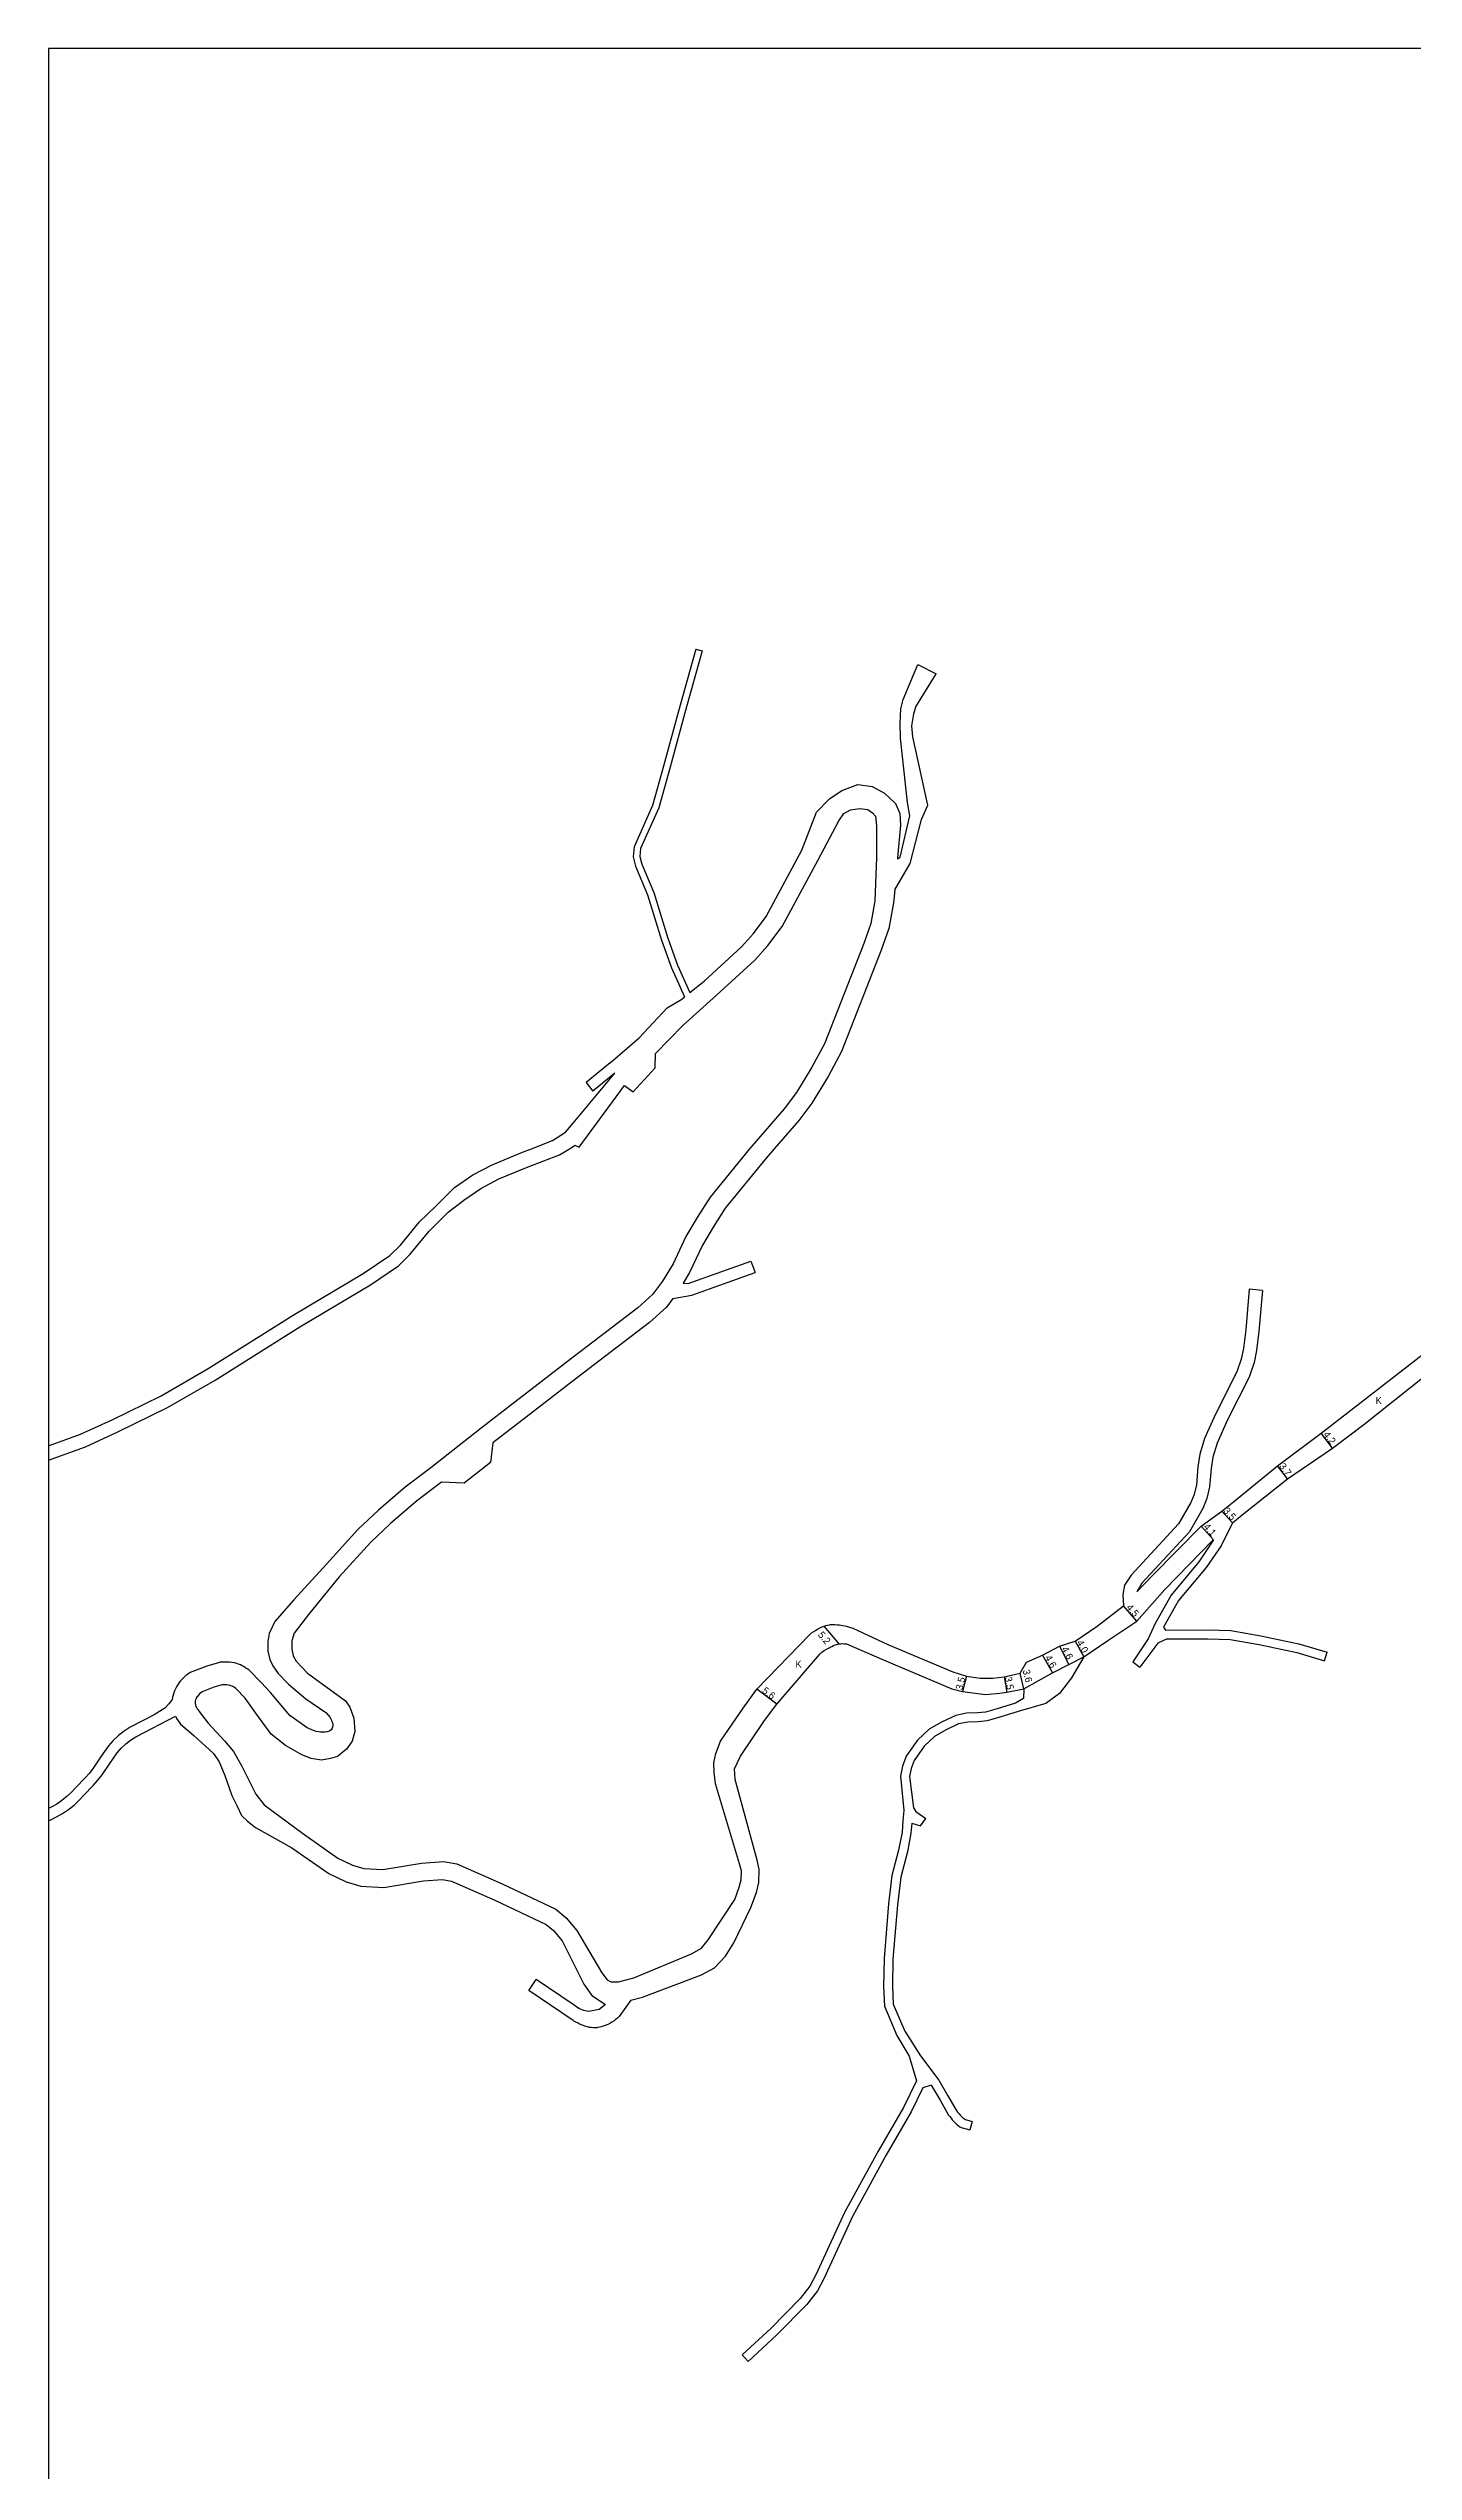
# Model space of a CAD drawing. Header units: metres. Extents: x -24000 to -21600, y -102000 to -99000.
# Drawn here: x -24000 to -23694, y -99543 to -99000 of the extents above; entities that cross this region are included whole.
import ezdxf

# ---------------------------------------------------------------- set-up
doc = ezdxf.new("R2010")
doc.units = ezdxf.units.M
doc.header["$LTSCALE"] = 2.5
for name, color, linetype in [('図郭', 7, 'Continuous'), ('幅員', 7, 'Continuous'), ('舗装', 7, 'Continuous'), ('道路', 7, 'Continuous')]:
    doc.layers.add(name, color=color, linetype=linetype)
doc.styles.get("Standard").update_dxf_attribs({"font": ''})
doc.styles.get('Standard').set_extended_font_data('@MS PGothic')

msp = doc.modelspace()

# ---------------------------------------------------------------- linework, layer by layer
at = {"layer": '図郭'}
msp.add_lwpolyline([(-24000, -99600), (-23200, -99600), (-23200, -99000), (-24000, -99000)], close=True, dxfattribs=at)
at = {"layer": '幅員', "flags": 128}
for points in [[(-23712.03, -99313.85), (-23714.61, -99310.54)], [(-23722.15, -99320.78), (-23724.36, -99317.81)], [(-23734.49, -99330.59), (-23736.84, -99328)], [(-23738.73, -99334.39), (-23741.49, -99331.36)], [(-23755.96, -99352.64), (-23758.91, -99349.24)], [(-23822.69, -99357.76), (-23826.07, -99353.8)], [(-23777.05, -99360.25), (-23774.81, -99364.27)], [(-23773.3, -99358.3), (-23771.17, -99362.38)], [(-23769.79, -99357.14), (-23767.84, -99360.64)], [(-23794.15, -99365.01), (-23795.01, -99368.4)], [(-23785.67, -99365.13), (-23785.06, -99368.58)], [(-23781.29, -99367.8), (-23782.1, -99364.3)], [(-23836.63, -99371.28), (-23841.11, -99367.93)]]:
    msp.add_lwpolyline(points, dxfattribs=at)
at = {"layer": '舗装', "flags": 128}
msp.add_lwpolyline([(-23781.29, -99367.8), (-23774.81, -99364.27), (-23771.17, -99362.38), (-23767.84, -99360.64)], dxfattribs=at)
at = {"layer": '道路', "flags": 128}
for points in [[(-23854.82, -99134.67), (-23858.72, -99148.58), (-23862.1, -99160.94), (-23864.53, -99169.75), (-23868.67, -99179), (-23868.87, -99181.29), (-23868.35, -99183.36), (-23865.65, -99189.77), (-23862.5, -99199.94), (-23860.31, -99206.14), (-23857.33, -99212.67)], [(-23853.38, -99135.08), (-23857.27, -99148.95), (-23860.61, -99161.19), (-23863.11, -99170.26), (-23867.2, -99179.38), (-23867.36, -99181.16), (-23866.92, -99182.89), (-23864.23, -99189.26), (-23861.08, -99199.47), (-23858.92, -99205.58), (-23856.13, -99211.7)], [(-23854.82, -99134.67), (-23853.38, -99135.08)], [(-23809.61, -99181.72), (-23808.99, -99181.38), (-23806.82, -99172.04), (-23807.37, -99169.06), (-23808.95, -99154.64), (-23808.97, -99151.34), (-23808.86, -99148.11), (-23808.31, -99146), (-23805.03, -99138.13)], [(-23805.03, -99138.13), (-23800.89, -99140.22)], [(-23810.22, -99188.68), (-23806.75, -99182.74), (-23804.25, -99172.9), (-23802.76, -99169.65), (-23806.17, -99154.39), (-23806.37, -99151.89), (-23805.97, -99149.17), (-23805.49, -99147.61), (-23800.89, -99140.22)], [(-23856.13, -99211.7), (-23852.99, -99209.17), (-23844.56, -99201.46), (-23841.91, -99198.49), (-23839.03, -99194.62), (-23831.04, -99179.81), (-23827.74, -99171.28), (-23824.86, -99168.29), (-23822.06, -99166.41), (-23818.47, -99165.07), (-23815.31, -99165.51), (-23812.49, -99167.01), (-23810.08, -99169.28), (-23809.06, -99171.54), (-23808.96, -99174.18), (-23809.59, -99181.5), (-23809.61, -99181.72)], [(-23863.85, -99225.39), (-23857.76, -99219.07), (-23850.17, -99212.29), (-23841.57, -99204.41), (-23838.66, -99201.15), (-23835.48, -99196.88), (-23827.42, -99181.95), (-23822.76, -99173.2), (-23821.6, -99171.57), (-23820.11, -99170.75), (-23818.01, -99170.41), (-23816.25, -99170.68), (-23815.23, -99171.43), (-23814.55, -99172.17), (-23814.28, -99174.34), (-23814.34, -99181.39), (-23814.67, -99191.16), (-23815.61, -99196.24), (-23817.17, -99200.72), (-23825.96, -99223.18), (-23828.8, -99228.47), (-23832.25, -99234.1), (-23835.03, -99237.77), (-23842.27, -99246.12), (-23842.77, -99246.72)], [(-23810.22, -99188.68), (-23810.48, -99191.62), (-23811.54, -99197.32), (-23813.23, -99202.18), (-23822.14, -99224.94), (-23825.16, -99230.56), (-23828.78, -99236.47), (-23831.76, -99240.41), (-23837.24, -99246.72)], [(-23867.56, -99221.85), (-23861.23, -99215.12), (-23857.96, -99213.18), (-23857.33, -99212.67)], [(-23874.01, -99227.48), (-23867.56, -99221.85)], [(-23868.86, -99233.94), (-23863.92, -99228.57), (-23863.85, -99225.39)], [(-23882.36, -99240.96), (-23872.98, -99229.81)], [(-23874.01, -99227.48), (-23879.44, -99231.89)], [(-23872.98, -99229.81), (-23877.94, -99233.81)], [(-23880.98, -99246.36), (-23870.83, -99232.52), (-23868.86, -99233.94)], [(-23879.44, -99231.89), (-23877.94, -99233.81)], [(-23891.64, -99246.72), (-23886.94, -99244.91), (-23884.06, -99242.99), (-23882.36, -99240.96)], [(-23913.15, -99259.62), (-23908.94, -99255.43), (-23904.82, -99252.6), (-23900.5, -99250.33), (-23893.73, -99247.53), (-23891.64, -99246.72)], [(-23910.33, -99260.97), (-23906.87, -99258.26), (-23903.01, -99255.61), (-23899.01, -99253.5), (-23892.44, -99250.78), (-23885.39, -99248.06), (-23883.19, -99246.72)], [(-23883.19, -99246.72), (-23882.36, -99246.21)], [(-23882.36, -99246.21), (-23881.93, -99245.95), (-23880.98, -99246.36)], [(-23842.77, -99246.72), (-23851.62, -99257.59), (-23854.53, -99262.13), (-23857.03, -99266.41), (-23859.94, -99272.51), (-23862.31, -99276.45), (-23864.54, -99279.43), (-23867.86, -99282.42), (-23879.17, -99291.05), (-23882.36, -99293.49)], [(-23837.24, -99246.72), (-23839.06, -99248.82), (-23848.21, -99260.05), (-23850.94, -99264.32), (-23853.31, -99268.38), (-23856.23, -99274.5), (-23857.67, -99276.89)], [(-24000, -99313.36), (-23992.83, -99310.76), (-23985.73, -99307.5), (-23974.74, -99302.13), (-23964.17, -99296.02), (-23945.15, -99284.08), (-23929.41, -99274.73), (-23923.42, -99270.66), (-23921.08, -99268.32), (-23916.81, -99263.15), (-23913.15, -99259.62)], [(-24000, -99316.55), (-23991.69, -99313.54), (-23984.44, -99310.21), (-23973.33, -99304.78), (-23962.62, -99298.6), (-23943.59, -99286.64), (-23927.8, -99277.26), (-23921.5, -99272.99), (-23918.86, -99270.34), (-23914.59, -99265.18), (-23910.33, -99260.97)], [(-23755.9, -99346.1), (-23752.47, -99342.52), (-23741.49, -99331.36), (-23736.84, -99328), (-23734.26, -99325.91), (-23724.36, -99317.81), (-23714.61, -99310.54), (-23707.97, -99305.37), (-23690.97, -99292.2), (-23685.72, -99288.23), (-23683.51, -99286.57), (-23675.39, -99274.89), (-23668.89, -99265.87)], [(-23859.95, -99280.31), (-23855.72, -99279.56), (-23841.53, -99274.45)], [(-23857.67, -99276.89), (-23856.54, -99276.91), (-23842.47, -99271.96)], [(-23842.47, -99271.96), (-23841.53, -99274.45)], [(-23859.95, -99280.31), (-23861.42, -99282.28), (-23865.18, -99285.66), (-23876.6, -99294.37), (-23882.36, -99298.79)], [(-23730.72, -99278.21), (-23731.51, -99287.31), (-23732.03, -99291.49), (-23732.51, -99293.89), (-23733.52, -99296.76), (-23738.27, -99306.21), (-23740.75, -99311.68), (-23741.81, -99315.25), (-23742.26, -99318.07), (-23742.58, -99322.1), (-23743.09, -99324.25), (-23743.81, -99326.07), (-23746.57, -99330.81), (-23757.17, -99342.31), (-23758.71, -99344.62), (-23759.04, -99346.66), (-23758.91, -99349.24)], [(-23727.73, -99278.48), (-23728.53, -99287.63), (-23729.07, -99291.97), (-23729.61, -99294.68), (-23730.76, -99297.94), (-23735.56, -99307.51), (-23737.93, -99312.73), (-23738.87, -99315.92), (-23739.28, -99318.43), (-23739.61, -99322.57), (-23740.22, -99325.14), (-23741.1, -99327.38), (-23744.15, -99332.61), (-23754.78, -99344.15), (-23755.9, -99346.1)], [(-23727.73, -99278.48), (-23730.72, -99278.21)], [(-23734.49, -99330.59), (-23732.31, -99328.78), (-23722.15, -99320.78), (-23712.03, -99313.85), (-23705.05, -99308.56), (-23688.21, -99295.15), (-23683.48, -99291.18)], [(-23882.36, -99293.49), (-23895.43, -99303.54), (-23902.95, -99309.38), (-23914.26, -99318.28), (-23920.02, -99322.62), (-23925.98, -99327.78), (-23930.59, -99332.13), (-23937.63, -99339.87), (-23944.94, -99347.88), (-23949.21, -99352.76), (-23950.5, -99355.41), (-23950.83, -99357.24), (-23950.83, -99359.41), (-23950.35, -99361.24), (-23949.67, -99362.66), (-23948.45, -99364.43), (-23946.15, -99366.8), (-23942.28, -99370.05), (-23937.8, -99373.16), (-23936.85, -99374.27)], [(-23882.36, -99298.79), (-23892.9, -99306.89), (-23900.38, -99312.7)], [(-23900.38, -99312.7), (-23900.84, -99317.11), (-23906.8, -99321.73), (-23911.85, -99321.47)], [(-23911.85, -99321.47), (-23917.5, -99325.73), (-23923.3, -99330.75), (-23927.74, -99334.93), (-23934.79, -99342.69), (-23941.69, -99351.19), (-23944.87, -99355.34)], [(-23767.84, -99360.64), (-23762.46, -99357.03), (-23755.96, -99352.64), (-23749.62, -99345.57), (-23738.85, -99334.5), (-23738.73, -99334.39)], [(-23738.73, -99334.39), (-23742, -99339.39), (-23748.22, -99346.86), (-23751.78, -99353.21), (-23753.41, -99356.62), (-23756.84, -99361.81)], [(-23734.49, -99330.59), (-23737.02, -99335.79), (-23740.41, -99340.6), (-23746.57, -99348), (-23749.95, -99354.04), (-23749.49, -99354.65)], [(-23841.11, -99367.93), (-23829.29, -99355.65), (-23828.85, -99355.29), (-23828.38, -99354.96), (-23827.89, -99354.65), (-23827.57, -99354.47), (-23827.04, -99354.19), (-23826.49, -99353.95), (-23826.07, -99353.8), (-23825.68, -99353.67), (-23825.28, -99353.56), (-23824.88, -99353.48), (-23824.6, -99353.44), (-23824.12, -99353.41), (-23823.63, -99353.42), (-23823.15, -99353.45), (-23822.67, -99353.5), (-23822.63, -99353.51), (-23821.87, -99353.63), (-23821.12, -99353.8), (-23820.38, -99353.99), (-23819.65, -99354.23), (-23819.58, -99354.25), (-23811.78, -99357.9), (-23797.2, -99363.99), (-23794.15, -99365.01), (-23791.09, -99365.41), (-23788.25, -99365.41), (-23785.67, -99365.13), (-23782.1, -99364.3), (-23780.68, -99361.85), (-23777.05, -99360.25), (-23773.3, -99358.3), (-23769.79, -99357.14), (-23764.8, -99353.79), (-23758.91, -99349.24)], [(-23944.87, -99355.34), (-23945.41, -99357.1), (-23945.41, -99358.93), (-23945.13, -99360.42), (-23944.46, -99361.64), (-23941.88, -99364.35), (-23933.4, -99370.51), (-23932.38, -99371.94), (-23931.49, -99374.38), (-23931.29, -99377.43), (-23931.89, -99379.6), (-23933.18, -99381.36), (-23935.21, -99382.99), (-23936.77, -99383.47), (-23938.8, -99383.81), (-23941.11, -99383.47), (-23943.21, -99382.66), (-23946.81, -99380.56), (-23950.06, -99377.99), (-23953.53, -99373.31), (-23955.9, -99369.93)], [(-23749.49, -99354.65), (-23739.92, -99354.64), (-23734.83, -99354.77), (-23728.12, -99355.92), (-23719.58, -99357.74), (-23713.27, -99359.63)], [(-23952.32, -99366.44), (-23954.94, -99363.74), (-23955.32, -99363.46), (-23955.71, -99363.19), (-23956.11, -99362.93), (-23956.53, -99362.69), (-23956.95, -99362.48), (-23957.39, -99362.3), (-23957.77, -99362.18), (-23958.3, -99362.04), (-23958.84, -99361.94), (-23959.38, -99361.87), (-23959.93, -99361.83), (-23960.49, -99361.83), (-23961.04, -99361.85), (-23961.58, -99361.89), (-23961.61, -99361.9), (-23964.5, -99362.76), (-23968.24, -99364.2), (-23968.71, -99364.52), (-23969.17, -99364.86), (-23969.6, -99365.24), (-23970, -99365.64), (-23970.38, -99366.06), (-23970.73, -99366.51), (-23970.79, -99366.59), (-23971.06, -99366.99), (-23971.31, -99367.42), (-23971.54, -99367.85), (-23971.74, -99368.3), (-23971.92, -99368.76), (-23972.06, -99369.22), (-23972.16, -99369.7), (-23972.17, -99369.76), (-23972.23, -99370.24), (-23973.03, -99371.2), (-23973.9, -99372.17), (-23976.3, -99373.64), (-23981.65, -99376.46), (-23983.02, -99377.3), (-23984.31, -99378.29), (-23985.49, -99379.42), (-23986.53, -99380.64), (-23987.46, -99381.9), (-23988.33, -99383.17), (-23989.94, -99385.64), (-23990.83, -99386.73), (-23991.79, -99387.81), (-23993.83, -99389.97), (-23994.86, -99391.02), (-23995.89, -99392.01), (-23996.97, -99392.89), (-23998.13, -99393.66), (-23999.37, -99394.35), (-24000, -99394.66)], [(-23836.63, -99371.28), (-23827.05, -99360.05), (-23826.55, -99359.64), (-23826.03, -99359.27), (-23825.49, -99358.92), (-23824.93, -99358.61), (-23824.71, -99358.5), (-23824.34, -99358.31), (-23823.96, -99358.14), (-23823.57, -99357.99), (-23823.17, -99357.86), (-23822.77, -99357.77), (-23822.69, -99357.76), (-23822.3, -99357.71), (-23821.91, -99357.69), (-23821.52, -99357.71), (-23821.13, -99357.77), (-23821.07, -99357.78), (-23813.13, -99361.16), (-23797.4, -99367.86), (-23795.01, -99368.4), (-23789.87, -99369.14), (-23786.62, -99368.78), (-23785.06, -99368.58), (-23781.29, -99367.8)], [(-23767.84, -99360.64), (-23770.58, -99365.36), (-23773.28, -99368.89), (-23776.33, -99371.13), (-23782.54, -99372.93)], [(-23756.84, -99361.81), (-23755.23, -99363)], [(-23749.15, -99356.65), (-23751.24, -99357.57), (-23755.23, -99363)], [(-23749.15, -99356.65), (-23739.94, -99356.64), (-23735.03, -99356.77), (-23728.5, -99357.88), (-23720.07, -99359.68), (-23713.84, -99361.55)], [(-23713.84, -99361.55), (-23713.27, -99359.63)], [(-23955.9, -99369.93), (-23958.01, -99367.76), (-23958.26, -99367.57), (-23958.52, -99367.4), (-23958.8, -99367.25), (-23959.09, -99367.13), (-23959.23, -99367.08), (-23959.6, -99366.99), (-23959.97, -99366.94), (-23960.35, -99366.92), (-23960.74, -99366.92), (-23961.06, -99366.95), (-23962.89, -99367.49), (-23965.53, -99368.51), (-23965.84, -99368.72), (-23966.12, -99368.96), (-23966.38, -99369.23), (-23966.61, -99369.52), (-23966.62, -99369.53), (-23966.77, -99369.77), (-23966.9, -99370.03), (-23967.01, -99370.29), (-23967.08, -99370.57), (-23967.09, -99370.62), (-23967.11, -99370.87), (-23967.1, -99371.12), (-23967.06, -99371.37), (-23967.02, -99371.5), (-23966.92, -99371.78), (-23966.78, -99372.04), (-23966.63, -99372.3), (-23966.46, -99372.55), (-23966.29, -99372.8), (-23966.21, -99372.92), (-23964.17, -99375.5), (-23960.5, -99379.49)], [(-23942, -99376.56), (-23945.87, -99373.78), (-23950.21, -99368.63), (-23952.32, -99366.44)], [(-23849.32, -99379.54), (-23844.18, -99372.14), (-23841.11, -99367.93)], [(-23844.84, -99382.9), (-23839.42, -99374.92), (-23836.63, -99371.28)], [(-23783.14, -99371.02), (-23787.25, -99372.3), (-23789.84, -99373.07), (-23791.62, -99373.25), (-23794.09, -99373.32), (-23796.53, -99373.81), (-23799.73, -99375.3), (-23802.51, -99376.89), (-23805.14, -99379.37), (-23807.64, -99382.94), (-23808.46, -99385.16), (-23808.89, -99387.4), (-23808.16, -99395.12), (-23808.38, -99397.35)], [(-23781.29, -99367.8), (-23781.33, -99370.01), (-23783.14, -99371.02)], [(-24000, -99397.43), (-23999.6, -99397.26), (-23998.21, -99396.56), (-23996.83, -99395.79), (-23995.49, -99394.9), (-23994.24, -99393.89), (-23993.1, -99392.8), (-23992.03, -99391.71), (-23989.95, -99389.51), (-23988.92, -99388.35), (-23987.92, -99387.11), (-23986.25, -99384.56), (-23985.42, -99383.35), (-23984.57, -99382.2), (-23983.67, -99381.14), (-23982.68, -99380.19), (-23981.59, -99379.36), (-23980.41, -99378.63), (-23971.53, -99373.95), (-23971.35, -99374.31), (-23971.1, -99374.72), (-23970.83, -99375.12), (-23970.54, -99375.5), (-23970.36, -99375.73), (-23967.42, -99378.28), (-23963.01, -99382.34)], [(-23782.54, -99372.93), (-23786.68, -99374.22), (-23789.46, -99375.04), (-23791.49, -99375.24), (-23793.86, -99375.31), (-23795.9, -99375.72), (-23798.81, -99377.08), (-23801.32, -99378.51), (-23803.62, -99380.68), (-23805.85, -99383.87), (-23806.53, -99385.7), (-23806.87, -99387.47), (-23805.98, -99394.52), (-23805.5, -99395.33), (-23803.26, -99396.89)], [(-23963.01, -99382.34), (-23961.75, -99384.2), (-23960.43, -99387.29), (-23958.86, -99391.76), (-23957.71, -99394.14), (-23956.69, -99396.24), (-23955.33, -99397.52), (-23953.57, -99398.95), (-23945.4, -99403.47), (-23937.16, -99409.23), (-23933.25, -99411.14), (-23929.96, -99412.12), (-23924.78, -99412.36), (-23915.87, -99410.89), (-23911.61, -99410.59), (-23909.58, -99410.96), (-23899.89, -99415.21), (-23888.38, -99420.66), (-23886.75, -99422), (-23884.82, -99424.31), (-23882.36, -99429.26)], [(-23960.5, -99379.49), (-23958.47, -99381.86), (-23956.63, -99385.18), (-23953.51, -99391.49), (-23951.61, -99393.86), (-23943.06, -99400.23), (-23935.12, -99405.78), (-23931.8, -99407.4), (-23929.29, -99408.14), (-23925.01, -99408.34), (-23916.34, -99406.91), (-23911.39, -99406.57), (-23908.41, -99407.1), (-23898.23, -99411.57), (-23886.23, -99417.25), (-23883.92, -99419.15), (-23882.36, -99421.02)], [(-23845.02, -99407.1), (-23850.39, -99389.14), (-23850.73, -99386.63), (-23850.8, -99384.46), (-23850.33, -99382.36)], [(-23850.33, -99382.36), (-23849.32, -99379.54)], [(-23841.04, -99406.25), (-23845.98, -99388.19), (-23846.12, -99385.81), (-23844.84, -99382.9)], [(-23808.38, -99397.35), (-23808.57, -99399.95), (-23809.34, -99403.98), (-23810.85, -99409.68), (-23811.61, -99416.08), (-23812.62, -99428.32), (-23812.75, -99434.57), (-23812.52, -99438.99), (-23809.73, -99445.57), (-23807, -99450.19)], [(-23806.41, -99397.94), (-23806.58, -99400.21), (-23807.39, -99404.42), (-23808.88, -99410.05), (-23809.62, -99416.29), (-23810.62, -99428.43), (-23810.75, -99434.53), (-23810.54, -99438.53), (-23807.96, -99444.63), (-23804.43, -99450.12), (-23800.35, -99455.61), (-23798.32, -99459.07), (-23796.55, -99462.18), (-23796.3, -99462.51), (-23796.05, -99462.83), (-23795.78, -99463.14), (-23795.51, -99463.44), (-23795.22, -99463.73), (-23794.91, -99464), (-23794.59, -99464.24), (-23794.31, -99464.42), (-23792.82, -99464.82)], [(-23806.41, -99397.94), (-23804.41, -99398.53)], [(-23804.41, -99398.53), (-23803.26, -99396.89)], [(-23882.36, -99421.02), (-23881.54, -99421.99), (-23875.9, -99431.55), (-23874.68, -99433.11), (-23873.87, -99433.51), (-23872.17, -99433.51), (-23868.72, -99432.63), (-23855.77, -99427.26), (-23853.54, -99425.96), (-23852.05, -99424.13), (-23846.09, -99415.04), (-23845.08, -99412.33), (-23844.67, -99410.7), (-23844.61, -99408.66), (-23845.02, -99407.1)], [(-23869.39, -99437.65), (-23866.75, -99436.96), (-23853.53, -99431.93), (-23850.62, -99430.37), (-23848.18, -99427.79), (-23846.28, -99424.8), (-23842.5, -99416.86), (-23841.25, -99413.51), (-23840.69, -99411.25), (-23840.59, -99408.3), (-23841.04, -99406.25)], [(-23882.36, -99429.26), (-23879.97, -99434.06), (-23878.14, -99436.57), (-23875.08, -99438.6)], [(-23892.3, -99435.47), (-23890.62, -99432.99)], [(-23882.36, -99442.23), (-23892.3, -99435.47)], [(-23882.36, -99438.6), (-23890.62, -99432.99)], [(-23869.39, -99437.65), (-23872.03, -99441.31), (-23872.41, -99441.67), (-23872.8, -99442.01), (-23873.22, -99442.33), (-23873.66, -99442.61), (-23873.99, -99442.8), (-23874.44, -99443.03), (-23874.91, -99443.24), (-23875.38, -99443.42), (-23875.86, -99443.58), (-23876.35, -99443.71), (-23876.84, -99443.8), (-23877.04, -99443.82), (-23877.46, -99443.85), (-23877.87, -99443.85), (-23878.29, -99443.81), (-23878.7, -99443.74), (-23879.1, -99443.65), (-23879.22, -99443.62), (-23879.73, -99443.47), (-23880.24, -99443.28), (-23880.73, -99443.07), (-23881.22, -99442.84), (-23881.7, -99442.59), (-23882.17, -99442.33), (-23882.36, -99442.23)], [(-23876.51, -99439.76), (-23878.88, -99440.16), (-23879.25, -99440.12), (-23879.61, -99440.04), (-23879.97, -99439.94), (-23880.33, -99439.81), (-23880.67, -99439.66), (-23881.01, -99439.51), (-23881.05, -99439.49), (-23882.36, -99438.6)], [(-23875.08, -99438.6), (-23876.51, -99439.76)], [(-23807, -99450.19), (-23805.34, -99455.75), (-23808.28, -99461.73), (-23813.94, -99471.52), (-23821.5, -99485.25), (-23827.93, -99499.24), (-23829.25, -99501.75), (-23831.44, -99504.57), (-23838.02, -99511.24), (-23844.43, -99517.19)], [(-23802.02, -99456.72), (-23803.88, -99457.31), (-23806.52, -99462.67), (-23812.2, -99472.51), (-23819.71, -99486.15), (-23826.14, -99500.12), (-23827.56, -99502.84), (-23829.93, -99505.89), (-23836.63, -99512.68), (-23843.07, -99518.65)], [(-23802.02, -99456.72), (-23800.06, -99460.05), (-23798.16, -99463.41), (-23797.88, -99463.77), (-23797.59, -99464.13), (-23797.3, -99464.48), (-23797, -99464.83), (-23796.68, -99465.16), (-23796.35, -99465.47), (-23796, -99465.77), (-23795.63, -99466.03), (-23795.35, -99466.21), (-23793.34, -99466.76)], [(-23792.82, -99464.82), (-23793.34, -99466.76)], [(-23844.43, -99517.19), (-23843.07, -99518.65)]]:
    msp.add_lwpolyline(points, dxfattribs=at)
at = {"layer": '道路'}
msp.add_lwpolyline([(-23936.85, -99374.27), (-23936.63, -99374.72), (-23936.42, -99375.17), (-23936.25, -99375.64), (-23936.23, -99376.14), (-23936.36, -99376.62), (-23936.61, -99377.05), (-23937.01, -99377.35), (-23937.48, -99377.49), (-23937.98, -99377.56), (-23938.48, -99377.58), (-23938.98, -99377.54), (-23939.47, -99377.48), (-23939.96, -99377.37), (-23940.91, -99377.04), (-23942, -99376.56)], dxfattribs=at)

# ---------------------------------------------------------------- texts
at = {"layer": '幅員'}
for s, rotation, p in [('4.2', 307.9017, (-23714.22, -99310.87)), ('3.7', 306.8181, (-23724.13, -99317.95)), ('3.5', 312.198, (-23736.66, -99328.04)), ('4.1', 312.3425, (-23741.11, -99331.62)), ('4.5', 310.8645, (-23758.41, -99349.66)), ('5.2', 310.449, (-23827.56, -99355.81)), ('4.6', 299.1123, (-23776.62, -99360.82)), ('4.6', 297.5707, (-23772.89, -99358.87)), ('4.0', 299.0964, (-23769.51, -99357.44)), ('3.5', 75.631, (-23795.07, -99368.23)), ('3.5', 280.0606, (-23785.55, -99365.26)), ('3.6', 282.9786, (-23781.54, -99363.7)), ('5.6', 323.2001, (-23840.09, -99368.57))]:
    msp.add_text(s, height=1.6, rotation=rotation, dxfattribs=at).set_placement(p)
at = {"layer": '舗装'}
for p in [(-23702.38, -99303.98), (-23832.48, -99363.09)]:
    msp.add_text('K', height=1.6, dxfattribs=at).set_placement(p)

doc.saveas('drawing.dxf')
